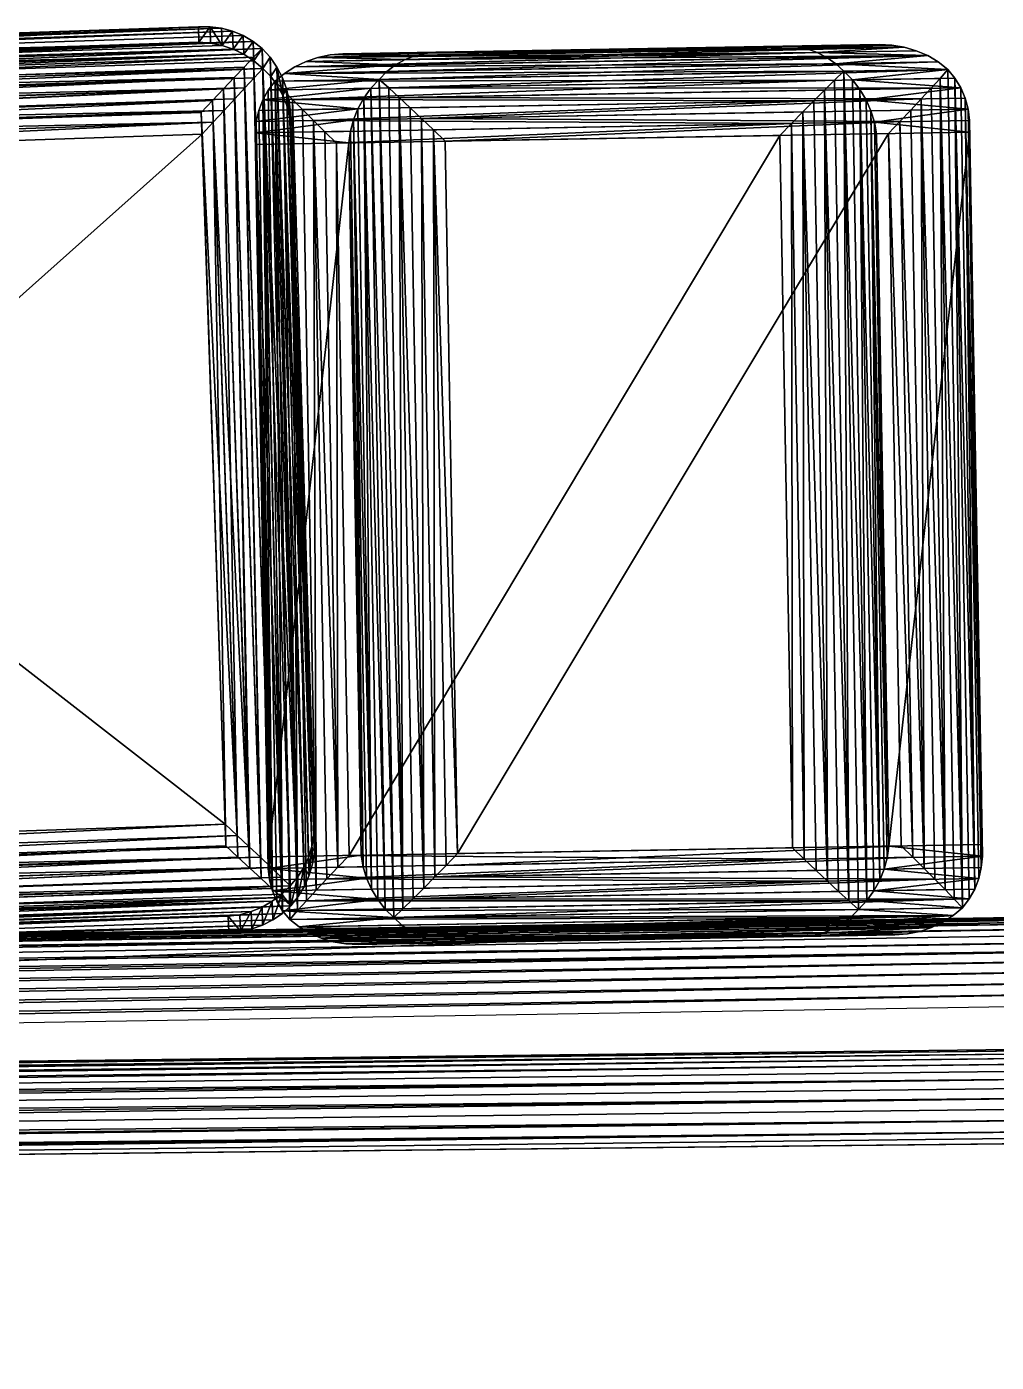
# Model space of a CAD drawing. Extents: x 19.21 to 22.81, y -1.6 to -0.1.
# Drawn here: x 21.557 to 22.102, y -0.852 to -0.102 of the extents above; entities that cross this region are included whole.
import ezdxf

# ---------------------------------------------------------------- set-up
doc = ezdxf.new("R2010")
doc.units = 0
doc.header["$MEASUREMENT"] = 0
doc.layers.get('0').update_dxf_attribs({"color": 5, "linetype": 'CONTINUOUS'})
doc.layers.add('BANK_LEHNE', color=1, linetype='CONTINUOUS')
doc.layers.add('BANK_POLSTER', color=5, linetype='CONTINUOUS')

# ---------------------------------------------------------------- blocks, each defined once
blk = doc.blocks.new('POLSTER1')
mesh = blk.add_polyface()
corners = [(0.48, 0.04822, 0.05171), (0.48653, 0.04802, 0.04518), (-0.00653, 0.04802, 0.04518), (0, 0.04822, 0.05171), (0.49294, 0.04697, 0.03872), (-0.01294, 0.04697, 0.03872), (-0.01913, 0.04509, 0.03246), (0.49913, 0.04509, 0.03246), (-0.025, 0.0424, 0.0265), (0.505, 0.0424, 0.0265), (0.51044, 0.03896, 0.02093), (-0.03044, 0.03896, 0.02093), (0.51536, 0.03482, 0.01587), (-0.03536, 0.03482, 0.01587), (-0.03044, 0.03006, 0.01139), (0.51044, 0.03006, 0.01139), (-0.025, 0.02475, 0.00757), (0.505, 0.02475, 0.00757), (0.49913, 0.01899, 0.00447), (-0.01913, 0.01899, 0.00447), (0.49294, 0.01287, 0.00215), (-0.01294, 0.01287, 0.00215), (-0.00653, 0.00651, 0.00066), (0.48653, 0.00651, 0.00066), (0, 0), (0.48, 0)]
mesh.append_faces([[corners[k] for k in face] for face in [(4, 6, 5), (12, 14, 13), (20, 22, 21)]], dxfattribs={"vtx0": -1})
mesh.append_faces([[corners[k] for k in face] for face in [(6, 7, 8), (14, 15, 16), (22, 23, 24)]], dxfattribs={"vtx1": -1})
mesh.append_faces([[corners[k] for k in face] for face in [(0, 1, 2), (2, 3, 0), (4, 5, 2), (2, 1, 4), (4, 7, 6), (7, 9, 8), (8, 9, 10), (10, 11, 8), (10, 12, 13), (13, 11, 10), (12, 15, 14), (15, 17, 16), (16, 17, 18), (18, 19, 16), (18, 20, 21), (21, 19, 18), (20, 23, 22), (23, 25, 24)]], dxfattribs={"vtx2": -1})
mesh = blk.add_polyface()
corners = [(0, 0.0395, 0.30156), (0.48, 0.0395, 0.30156), (0.48, 0.04822, 0.05171), (0, 0.04822, 0.05171)]
mesh.append_faces([[corners[k] for k in face] for face in [(0, 1, 2), (2, 3, 0)]], dxfattribs={"vtx2": -1})
mesh = blk.add_polyface()
corners = [(0.48, 0.0395, 0.30156), (0.48653, 0.03884, 0.30807), (0.48653, 0.04802, 0.04518), (0.48, 0.04822, 0.05171), (0.49294, 0.03735, 0.31444), (0.49294, 0.04697, 0.03872), (0.49913, 0.04509, 0.03246), (0.49913, 0.03503, 0.32055), (0.505, 0.0424, 0.0265), (0.505, 0.03193, 0.32631), (0.51044, 0.02811, 0.33162), (0.51044, 0.03896, 0.02093), (0.51536, 0.02363, 0.33638), (0.51536, 0.03482, 0.01587), (0.51967, 0.02974, 0.02061), (0.51967, 0.01889, 0.3313), (0.5233, 0.02411, 0.02586), (0.5233, 0.01364, 0.32567), (0.52619, 0.00798, 0.31961), (0.52619, 0.01805, 0.03151), (0.5283, 0.00201, 0.3132), (0.5283, 0.01164, 0.03749), (0.52957, -0.00418, 0.30657), (0.52957, 0.00501, 0.04367), (0.53, -0.01047, 0.29982), (0.53, -0.00174, 0.04997)]
mesh.append_faces([[corners[k] for k in face] for face in [(4, 6, 5), (12, 14, 13), (21, 22, 23)]], dxfattribs={"vtx0": -1})
mesh.append_faces([[corners[k] for k in face] for face in [(6, 7, 8), (14, 15, 16), (22, 24, 23)]], dxfattribs={"vtx1": -1})
mesh.append_faces([[corners[k] for k in face] for face in [(0, 1, 2), (2, 3, 0), (4, 5, 2), (2, 1, 4), (4, 7, 6), (7, 9, 8), (9, 10, 11), (11, 8, 9), (10, 12, 13), (13, 11, 10), (12, 15, 14), (15, 17, 16), (16, 17, 18), (18, 19, 16), (18, 20, 21), (21, 19, 18), (21, 20, 22), (24, 25, 23)]], dxfattribs={"vtx2": -1})
mesh = blk.add_polyface()
corners = [(0, 0.0395, 0.30156), (-0.00653, 0.03884, 0.30807), (0.48653, 0.03884, 0.30807), (0.48, 0.0395, 0.30156), (-0.01294, 0.03735, 0.31444), (0.49294, 0.03735, 0.31444), (0.49913, 0.03503, 0.32055), (-0.01913, 0.03503, 0.32055), (0.505, 0.03193, 0.32631), (-0.025, 0.03193, 0.32631), (-0.03044, 0.02811, 0.33162), (0.51044, 0.02811, 0.33162), (-0.03536, 0.02363, 0.33638), (0.51536, 0.02363, 0.33638), (-0.03044, 0.01857, 0.34052), (0.51044, 0.01857, 0.34052), (0.505, 0.013, 0.34396), (-0.025, 0.013, 0.34396), (-0.01913, 0.00704, 0.34665), (0.49913, 0.00704, 0.34665), (-0.01294, 0.00078, 0.34854), (0.49294, 0.00078, 0.34854), (0.48653, -0.00568, 0.34959), (-0.00653, -0.00568, 0.34959), (0, -0.01221, 0.34979), (0.48, -0.01221, 0.34979)]
mesh.append_faces([[corners[k] for k in face] for face in [(4, 6, 5), (13, 14, 15), (20, 22, 21)]], dxfattribs={"vtx0": -1})
mesh.append_faces([[corners[k] for k in face] for face in [(6, 7, 8), (15, 14, 16), (23, 24, 22)]], dxfattribs={"vtx1": -1})
mesh.append_faces([[corners[k] for k in face] for face in [(0, 1, 2), (2, 3, 0), (4, 5, 2), (2, 1, 4), (4, 7, 6), (7, 9, 8), (8, 9, 10), (10, 11, 8), (10, 12, 13), (13, 11, 10), (13, 12, 14), (14, 17, 16), (16, 17, 18), (18, 19, 16), (18, 20, 21), (21, 19, 18), (20, 23, 22), (24, 25, 22)]], dxfattribs={"vtx2": -1})
mesh = blk.add_polyface()
corners = [(0.53, -0.4015, 0.03601), (0.52957, -0.4078, 0.02926), (0.52957, 0.00501, 0.04367), (0.53, -0.00174, 0.04997), (0.5283, -0.41398, 0.02263), (0.5283, 0.01164, 0.03749), (0.52619, -0.41996, 0.01622), (0.52619, 0.01805, 0.03151), (0.5233, -0.42561, 0.01015), (0.5233, 0.02411, 0.02586), (0.51967, -0.43086, 0.00453), (0.51967, 0.02974, 0.02061), (0.51536, -0.4356, -0.00056), (0.51536, 0.03482, 0.01587), (0.51044, -0.43054, -0.0047), (0.51044, 0.03006, 0.01139), (0.505, -0.42497, -0.00814), (0.505, 0.02475, 0.00757), (0.49913, -0.41901, -0.01082), (0.49913, 0.01899, 0.00447), (0.49294, -0.41275, -0.01271), (0.49294, 0.01287, 0.00215), (0.48653, -0.40629, -0.01376), (0.48653, 0.00651, 0.00066), (0.48, 0), (0.48, -0.39976, -0.01396)]
mesh.append_faces([[corners[k] for k in face] for face in [(5, 6, 7), (13, 14, 15), (21, 22, 23)]], dxfattribs={"vtx0": -1})
mesh.append_faces([[corners[k] for k in face] for face in [(6, 8, 7), (14, 16, 15), (23, 22, 24)]], dxfattribs={"vtx1": -1})
mesh.append_faces([[corners[k] for k in face] for face in [(0, 1, 2), (2, 3, 0), (1, 4, 5), (5, 2, 1), (5, 4, 6), (8, 9, 7), (9, 8, 10), (10, 11, 9), (12, 13, 11), (11, 10, 12), (13, 12, 14), (16, 17, 15), (17, 16, 18), (18, 19, 17), (20, 21, 19), (19, 18, 20), (21, 20, 22), (22, 25, 24)]], dxfattribs={"vtx2": -1})
mesh = blk.add_polyface()
corners = [(0.48, -0.41197, 0.33583), (0.48653, -0.41848, 0.33517), (0.48653, -0.00568, 0.34959), (0.48, -0.01221, 0.34979), (0.49294, -0.42484, 0.33367), (0.49294, 0.00078, 0.34854), (0.49913, 0.00704, 0.34665), (0.49913, -0.43096, 0.33136), (0.505, 0.013, 0.34396), (0.505, -0.43672, 0.32826), (0.51044, -0.44203, 0.32444), (0.51044, 0.01857, 0.34052), (0.51536, -0.44679, 0.31996), (0.51536, 0.02363, 0.33638), (0.51967, -0.44171, 0.31521), (0.51967, 0.01889, 0.3313), (0.5233, 0.01364, 0.32567), (0.5233, -0.43608, 0.30997), (0.52619, -0.43002, 0.30431), (0.52619, 0.00798, 0.31961), (0.5283, -0.42361, 0.29834), (0.5283, 0.00201, 0.3132), (0.52957, -0.00418, 0.30657), (0.52957, -0.41698, 0.29215), (0.53, -0.41023, 0.28586), (0.53, -0.01047, 0.29982)]
mesh.append_faces([[corners[k] for k in face] for face in [(4, 6, 5), (13, 14, 15), (20, 22, 21)]], dxfattribs={"vtx0": -1})
mesh.append_faces([[corners[k] for k in face] for face in [(6, 7, 8), (15, 14, 16), (23, 24, 22)]], dxfattribs={"vtx1": -1})
mesh.append_faces([[corners[k] for k in face] for face in [(0, 1, 2), (2, 3, 0), (4, 5, 2), (2, 1, 4), (4, 7, 6), (7, 9, 8), (9, 10, 11), (11, 8, 9), (10, 12, 13), (13, 11, 10), (13, 12, 14), (14, 17, 16), (17, 18, 19), (19, 16, 17), (18, 20, 21), (21, 19, 18), (20, 23, 22), (24, 25, 22)]], dxfattribs={"vtx2": -1})
mesh = blk.add_polyface()
corners = [(0.48, -0.39976, -0.01396), (0, -0.39976, -0.01396), (0, 0), (0.48, 0)]
mesh.append_faces([[corners[k] for k in face] for face in [(0, 1, 2), (2, 3, 0)]], dxfattribs={"vtx2": -1})
mesh = blk.add_polyface()
corners = [(0.53, -0.41023, 0.28586), (0.53, -0.4015, 0.03601), (0.53, -0.00174, 0.04997), (0.53, -0.01047, 0.29982)]
mesh.append_faces([[corners[k] for k in face] for face in [(0, 1, 2), (2, 3, 0)]], dxfattribs={"vtx2": -1})
mesh = blk.add_polyface()
corners = [(0.48, -0.41197, 0.33583), (0.48, -0.01221, 0.34979), (0, -0.41197, 0.33583), (0, -0.01221, 0.34979)]
mesh.append_faces([[corners[k] for k in face] for face in [(0, 1, 2)]], dxfattribs={"vtx1": -1})
mesh.append_faces([[corners[k] for k in face] for face in [(1, 3, 2)]], dxfattribs={"vtx2": -1})
mesh = blk.add_polyface()
corners = [(0.48, -0.45147, 0.03426), (0, -0.45147, 0.03426), (-0.00653, -0.45082, 0.02776), (0.48653, -0.45082, 0.02776), (-0.01294, -0.44932, 0.02139), (0.49294, -0.44932, 0.02139), (0.49913, -0.447, 0.01528), (-0.01913, -0.447, 0.01528), (0.505, -0.4439, 0.00951), (-0.025, -0.4439, 0.00951), (-0.03044, -0.44008, 0.00421), (0.51044, -0.44008, 0.00421), (-0.03536, -0.4356, -0.00056), (0.51536, -0.4356, -0.00056), (-0.03044, -0.43054, -0.0047), (0.51044, -0.43054, -0.0047), (0.505, -0.42497, -0.00814), (-0.025, -0.42497, -0.00814), (-0.01913, -0.41901, -0.01082), (0.49913, -0.41901, -0.01082), (-0.01294, -0.41275, -0.01271), (0.49294, -0.41275, -0.01271), (0.48653, -0.40629, -0.01376), (-0.00653, -0.40629, -0.01376), (0.48, -0.39976, -0.01396), (0, -0.39976, -0.01396)]
mesh.append_faces([[corners[k] for k in face] for face in [(4, 6, 5), (13, 14, 15), (20, 22, 21)]], dxfattribs={"vtx0": -1})
mesh.append_faces([[corners[k] for k in face] for face in [(6, 7, 8), (15, 14, 16), (22, 23, 24)]], dxfattribs={"vtx1": -1})
mesh.append_faces([[corners[k] for k in face] for face in [(0, 1, 2), (2, 3, 0), (2, 4, 5), (5, 3, 2), (4, 7, 6), (7, 9, 8), (8, 9, 10), (10, 11, 8), (10, 12, 13), (13, 11, 10), (13, 12, 14), (14, 17, 16), (16, 17, 18), (18, 19, 16), (20, 21, 19), (19, 18, 20), (20, 23, 22), (23, 25, 24)]], dxfattribs={"vtx2": -1})
mesh = blk.add_polyface()
corners = [(0.53, -0.41023, 0.28586), (0.52957, -0.41698, 0.29215), (0.52957, -0.4078, 0.02926), (0.53, -0.4015, 0.03601), (0.5283, -0.42361, 0.29834), (0.5283, -0.41398, 0.02263), (0.52619, -0.43002, 0.30431), (0.52619, -0.41996, 0.01622), (0.5233, -0.42561, 0.01015), (0.5233, -0.43608, 0.30997), (0.51967, -0.44171, 0.31521), (0.51967, -0.43086, 0.00453), (0.51536, -0.44679, 0.31996), (0.51536, -0.4356, -0.00056), (0.51044, -0.44008, 0.00421), (0.51044, -0.45093, 0.31489), (0.505, -0.45437, 0.30933), (0.505, -0.4439, 0.00951), (0.49913, -0.45706, 0.30337), (0.49913, -0.447, 0.01528), (0.49294, -0.45894, 0.29711), (0.49294, -0.44932, 0.02139), (0.48653, -0.46, 0.29065), (0.48653, -0.45082, 0.02776), (0.48, -0.45147, 0.03426), (0.48, -0.4602, 0.28411)]
mesh.append_faces([[corners[k] for k in face] for face in [(5, 6, 7), (12, 14, 13), (21, 22, 23)]], dxfattribs={"vtx0": -1})
mesh.append_faces([[corners[k] for k in face] for face in [(7, 6, 8), (15, 16, 14), (23, 22, 24)]], dxfattribs={"vtx1": -1})
mesh.append_faces([[corners[k] for k in face] for face in [(0, 1, 2), (2, 3, 0), (1, 4, 5), (5, 2, 1), (5, 4, 6), (6, 9, 8), (8, 9, 10), (10, 11, 8), (12, 13, 11), (11, 10, 12), (12, 15, 14), (16, 17, 14), (17, 16, 18), (18, 19, 17), (20, 21, 19), (19, 18, 20), (21, 20, 22), (22, 25, 24)]], dxfattribs={"vtx2": -1})
mesh = blk.add_polyface()
corners = [(0.48, -0.41197, 0.33583), (0, -0.41197, 0.33583), (-0.00653, -0.41848, 0.33517), (0.48653, -0.41848, 0.33517), (-0.01294, -0.42484, 0.33367), (0.49294, -0.42484, 0.33367), (-0.01913, -0.43096, 0.33136), (0.49913, -0.43096, 0.33136), (0.505, -0.43672, 0.32826), (-0.025, -0.43672, 0.32826), (-0.03044, -0.44203, 0.32444), (0.51044, -0.44203, 0.32444), (-0.03536, -0.44679, 0.31996), (0.51536, -0.44679, 0.31996), (-0.03044, -0.45093, 0.31489), (0.51044, -0.45093, 0.31489), (-0.025, -0.45437, 0.30933), (0.505, -0.45437, 0.30933), (-0.01913, -0.45706, 0.30337), (0.49913, -0.45706, 0.30337), (-0.01294, -0.45894, 0.29711), (0.49294, -0.45894, 0.29711), (-0.00653, -0.46, 0.29065), (0.48653, -0.46, 0.29065), (0.48, -0.4602, 0.28411), (0, -0.4602, 0.28411)]
mesh.append_faces([[corners[k] for k in face] for face in [(5, 6, 7), (13, 14, 15), (21, 22, 23)]], dxfattribs={"vtx0": -1})
mesh.append_faces([[corners[k] for k in face] for face in [(7, 6, 8), (14, 16, 15), (23, 22, 24)]], dxfattribs={"vtx1": -1})
mesh.append_faces([[corners[k] for k in face] for face in [(0, 1, 2), (2, 3, 0), (4, 5, 3), (3, 2, 4), (5, 4, 6), (6, 9, 8), (9, 10, 11), (11, 8, 9), (12, 13, 11), (11, 10, 12), (13, 12, 14), (16, 17, 15), (16, 18, 19), (19, 17, 16), (18, 20, 21), (21, 19, 18), (21, 20, 22), (22, 25, 24)]], dxfattribs={"vtx2": -1})
mesh = blk.add_polyface()
corners = [(0, -0.45147, 0.03426), (0.48, -0.45147, 0.03426), (0.48, -0.4602, 0.28411), (0, -0.4602, 0.28411)]
mesh.append_faces([[corners[k] for k in face] for face in [(0, 1, 2), (2, 3, 0)]], dxfattribs={"vtx2": -1})
blk = doc.blocks.new('POLSTER2')
mesh = blk.add_polyface()
corners = [(0.00684, 0, 0.65188), (-0.04559, 0.00653, 0.04763), (-0.04545, 0, 0.05417), (0.00784, 0.00653, 0.65835), (0.00967, 0.01294, 0.66463), (-0.04488, 0.01294, 0.04113), (0.0123, 0.01913, 0.67061), (-0.04333, 0.01913, 0.03477), (0.01569, 0.025, 0.67621), (-0.04096, 0.025, 0.02868), (0.01979, 0.03044, 0.68131), (-0.03781, 0.03044, 0.02294), (0.02451, 0.03536, 0.68583), (-0.03394, 0.03536, 0.01767), (0.02898, 0.03967, 0.6805), (-0.02862, 0.03967, 0.02214), (0.03393, 0.0433, 0.67461), (-0.02273, 0.0433, 0.02708), (-0.01637, 0.04619, 0.03242), (0.03926, 0.04619, 0.66826), (-0.00966, 0.0483, 0.03805), (0.04489, 0.0483, 0.66155), (0.05072, 0.04957, 0.6546), (-0.00271, 0.04957, 0.04388), (0.05665, 0.05, 0.64753), (0.00436, 0.05, 0.04981)]
mesh.append_faces([[corners[k] for k in face] for face in [(0, 1, 2), (9, 10, 11), (16, 18, 17)]], dxfattribs={"vtx0": -1})
mesh.append_faces([[corners[k] for k in face] for face in [(3, 4, 1), (10, 12, 11), (18, 19, 20)]], dxfattribs={"vtx1": -1})
mesh.append_faces([[corners[k] for k in face] for face in [(0, 3, 1), (4, 5, 1), (5, 4, 6), (6, 7, 5), (6, 8, 9), (9, 7, 6), (9, 8, 10), (12, 13, 11), (12, 14, 15), (15, 13, 12), (16, 17, 15), (15, 14, 16), (16, 19, 18), (19, 21, 20), (20, 21, 22), (22, 23, 20), (22, 24, 25), (25, 23, 22)]], dxfattribs={"vtx2": -1})
mesh = blk.add_polyface()
corners = [(0, 0), (0.25559, 0.00653, -0.02193), (0.24905, 0, -0.02179), (-0.00646, 0.00653, 0.00099), (-0.01274, 0.01294, 0.00283), (0.26209, 0.01294, -0.02122), (-0.01873, 0.01913, 0.00546), (0.26844, 0.01913, -0.01967), (-0.02432, 0.025, 0.00885), (0.27454, 0.025, -0.01729), (0.28027, 0.03044, -0.01415), (-0.02942, 0.03044, 0.01295), (-0.03394, 0.03536, 0.01767), (0.28555, 0.03536, -0.01028), (-0.02862, 0.03967, 0.02214), (0.28108, 0.03967, -0.00495), (-0.02273, 0.0433, 0.02708), (0.27613, 0.0433, 0.00094), (0.2708, 0.04619, 0.00729), (-0.01637, 0.04619, 0.03242), (-0.00966, 0.0483, 0.03805), (0.26517, 0.0483, 0.014), (-0.00271, 0.04957, 0.04388), (0.25934, 0.04957, 0.02095), (0.00436, 0.05, 0.04981), (0.25341, 0.05, 0.02802)]
mesh.append_faces([[corners[k] for k in face] for face in [(0, 1, 2), (8, 10, 9), (16, 18, 17)]], dxfattribs={"vtx0": -1})
mesh.append_faces([[corners[k] for k in face] for face in [(3, 4, 1), (11, 12, 10), (19, 20, 18)]], dxfattribs={"vtx1": -1})
mesh.append_faces([[corners[k] for k in face] for face in [(0, 3, 1), (4, 5, 1), (4, 6, 7), (7, 5, 4), (8, 9, 7), (7, 6, 8), (8, 11, 10), (12, 13, 10), (13, 12, 14), (14, 15, 13), (16, 17, 15), (15, 14, 16), (16, 19, 18), (20, 21, 18), (20, 22, 23), (23, 21, 20), (24, 25, 23), (23, 22, 24)]], dxfattribs={"vtx2": -1})
mesh = blk.add_polyface()
corners = [(0.3057, 0.05, 0.62574), (0.25341, 0.05, 0.02802), (0.05665, 0.05, 0.64753), (0.00436, 0.05, 0.04981)]
mesh.append_faces([[corners[k] for k in face] for face in [(0, 1, 2)]], dxfattribs={"vtx1": -1})
mesh.append_faces([[corners[k] for k in face] for face in [(1, 3, 2)]], dxfattribs={"vtx2": -1})
mesh = blk.add_polyface()
corners = [(0.06101, 0, 0.69734), (0.31652, 0.00653, 0.67455), (0.05447, 0.00653, 0.69748), (0.31006, 0, 0.67555), (0.04797, 0.01294, 0.69677), (0.3228, 0.01294, 0.67272), (0.32879, 0.01913, 0.67009), (0.04162, 0.01913, 0.69521), (0.33438, 0.025, 0.6667), (0.03552, 0.025, 0.69284), (0.02979, 0.03044, 0.6897), (0.33948, 0.03044, 0.6626), (0.344, 0.03536, 0.65788), (0.02451, 0.03536, 0.68583), (0.33868, 0.03967, 0.65341), (0.02898, 0.03967, 0.6805), (0.33278, 0.0433, 0.64846), (0.03393, 0.0433, 0.67461), (0.03926, 0.04619, 0.66826), (0.32643, 0.04619, 0.64313), (0.31972, 0.0483, 0.6375), (0.04489, 0.0483, 0.66155), (0.31277, 0.04957, 0.63167), (0.05072, 0.04957, 0.6546), (0.3057, 0.05, 0.62574), (0.05665, 0.05, 0.64753)]
mesh.append_faces([[corners[k] for k in face] for face in [(0, 1, 2), (8, 10, 9), (16, 18, 17)]], dxfattribs={"vtx0": -1})
mesh.append_faces([[corners[k] for k in face] for face in [(2, 1, 4), (11, 12, 10), (19, 20, 18)]], dxfattribs={"vtx1": -1})
mesh.append_faces([[corners[k] for k in face] for face in [(0, 3, 1), (1, 5, 4), (4, 5, 6), (6, 7, 4), (6, 8, 9), (9, 7, 6), (8, 11, 10), (12, 13, 10), (13, 12, 14), (14, 15, 13), (16, 17, 15), (15, 14, 16), (16, 19, 18), (20, 21, 18), (20, 22, 23), (23, 21, 20), (24, 25, 23), (23, 22, 24)]], dxfattribs={"vtx2": -1})
mesh = blk.add_polyface()
corners = [(0.25341, 0.05, 0.02802), (0.31277, 0.04957, 0.63167), (0.25934, 0.04957, 0.02095), (0.3057, 0.05, 0.62574), (0.31972, 0.0483, 0.6375), (0.26517, 0.0483, 0.014), (0.32643, 0.04619, 0.64313), (0.2708, 0.04619, 0.00729), (0.33278, 0.0433, 0.64846), (0.27613, 0.0433, 0.00094), (0.28108, 0.03967, -0.00495), (0.33868, 0.03967, 0.65341), (0.344, 0.03536, 0.65788), (0.28555, 0.03536, -0.01028), (0.34787, 0.03044, 0.6526), (0.29027, 0.03044, -0.00576), (0.35102, 0.025, 0.64687), (0.29436, 0.025, -0.00066), (0.29776, 0.01913, 0.00493), (0.35339, 0.01913, 0.64077), (0.35494, 0.01294, 0.63442), (0.30039, 0.01294, 0.01092), (0.35565, 0.00653, 0.62792), (0.30222, 0.00653, 0.0172), (0.35551, 0, 0.62138), (0.30322, 0, 0.02366)]
mesh.append_faces([[corners[k] for k in face] for face in [(0, 1, 2), (8, 10, 9), (16, 18, 17)]], dxfattribs={"vtx0": -1})
mesh.append_faces([[corners[k] for k in face] for face in [(1, 4, 2), (11, 12, 10), (19, 20, 18)]], dxfattribs={"vtx1": -1})
mesh.append_faces([[corners[k] for k in face] for face in [(0, 3, 1), (4, 5, 2), (4, 6, 7), (7, 5, 4), (8, 9, 7), (7, 6, 8), (8, 11, 10), (12, 13, 10), (12, 14, 15), (15, 13, 12), (16, 17, 15), (15, 14, 16), (16, 19, 18), (20, 21, 18), (20, 22, 23), (23, 21, 20), (24, 25, 23), (23, 22, 24)]], dxfattribs={"vtx2": -1})
mesh = blk.add_polyface()
corners = [(-0.04545, -0.4, 0.05417), (-0.04559, 0.00653, 0.04763), (-0.04559, -0.40653, 0.04763), (-0.04545, 0, 0.05417), (-0.04488, 0.01294, 0.04113), (-0.04488, -0.41294, 0.04113), (-0.04333, 0.01913, 0.03477), (-0.04333, -0.41913, 0.03477), (-0.04096, 0.025, 0.02868), (-0.04096, -0.425, 0.02868), (-0.03781, -0.43044, 0.02294), (-0.03781, 0.03044, 0.02294), (-0.03394, 0.03536, 0.01767), (-0.03394, -0.43536, 0.01767), (-0.02942, 0.03044, 0.01295), (-0.02942, -0.43044, 0.01295), (-0.02432, 0.025, 0.00885), (-0.02432, -0.425, 0.00885), (-0.01873, -0.41913, 0.00546), (-0.01873, 0.01913, 0.00546), (-0.01274, 0.01294, 0.00283), (-0.01274, -0.41294, 0.00283), (-0.00646, 0.00653, 0.00099), (-0.00646, -0.40653, 0.00099), (0, 0), (0, -0.4)]
mesh.append_faces([[corners[k] for k in face] for face in [(0, 1, 2), (8, 10, 9), (16, 18, 17)]], dxfattribs={"vtx0": -1})
mesh.append_faces([[corners[k] for k in face] for face in [(1, 4, 2), (11, 12, 10), (19, 20, 18)]], dxfattribs={"vtx1": -1})
mesh.append_faces([[corners[k] for k in face] for face in [(0, 3, 1), (4, 5, 2), (4, 6, 7), (7, 5, 4), (8, 9, 7), (7, 6, 8), (8, 11, 10), (12, 13, 10), (12, 14, 15), (15, 13, 12), (16, 17, 15), (15, 14, 16), (16, 19, 18), (20, 21, 18), (20, 22, 23), (23, 21, 20), (24, 25, 23), (23, 22, 24)]], dxfattribs={"vtx2": -1})
mesh = blk.add_polyface()
corners = [(0.06101, -0.4, 0.69734), (0.05447, 0.00653, 0.69748), (0.05447, -0.40653, 0.69748), (0.06101, 0, 0.69734), (0.04797, -0.41294, 0.69677), (0.04797, 0.01294, 0.69677), (0.04162, 0.01913, 0.69521), (0.04162, -0.41913, 0.69521), (0.03552, 0.025, 0.69284), (0.03552, -0.425, 0.69284), (0.02979, -0.43044, 0.6897), (0.02979, 0.03044, 0.6897), (0.02451, 0.03536, 0.68583), (0.02451, -0.43536, 0.68583), (0.01979, 0.03044, 0.68131), (0.01979, -0.43044, 0.68131), (0.01569, 0.025, 0.67621), (0.01569, -0.425, 0.67621), (0.0123, -0.41913, 0.67061), (0.0123, 0.01913, 0.67061), (0.00967, 0.01294, 0.66463), (0.00967, -0.41294, 0.66463), (0.00784, 0.00653, 0.65835), (0.00784, -0.40653, 0.65835), (0.00684, 0, 0.65188), (0.00684, -0.4, 0.65188)]
mesh.append_faces([[corners[k] for k in face] for face in [(0, 1, 2), (8, 10, 9), (16, 18, 17)]], dxfattribs={"vtx0": -1})
mesh.append_faces([[corners[k] for k in face] for face in [(2, 1, 4), (11, 12, 10), (19, 20, 18)]], dxfattribs={"vtx1": -1})
mesh.append_faces([[corners[k] for k in face] for face in [(0, 3, 1), (1, 5, 4), (5, 6, 7), (7, 4, 5), (8, 9, 7), (7, 6, 8), (8, 11, 10), (12, 13, 10), (13, 12, 14), (14, 15, 13), (16, 17, 15), (15, 14, 16), (16, 19, 18), (20, 21, 18), (20, 22, 23), (23, 21, 20), (24, 25, 23), (23, 22, 24)]], dxfattribs={"vtx2": -1})
mesh = blk.add_polyface()
corners = [(0.24905, -0.4, -0.02179), (0.25559, 0.00653, -0.02193), (0.25559, -0.40653, -0.02193), (0.24905, 0, -0.02179), (0.26209, 0.01294, -0.02122), (0.26209, -0.41294, -0.02122), (0.26844, 0.01913, -0.01967), (0.26844, -0.41913, -0.01967), (0.27454, 0.025, -0.01729), (0.27454, -0.425, -0.01729), (0.28027, -0.43044, -0.01415), (0.28027, 0.03044, -0.01415), (0.28555, 0.03536, -0.01028), (0.28555, -0.43536, -0.01028), (0.29027, 0.03044, -0.00576), (0.29027, -0.43044, -0.00576), (0.29436, 0.025, -0.00066), (0.29436, -0.425, -0.00066), (0.29776, -0.41913, 0.00493), (0.29776, 0.01913, 0.00493), (0.30039, 0.01294, 0.01092), (0.30039, -0.41294, 0.01092), (0.30222, 0.00653, 0.0172), (0.30222, -0.40653, 0.0172), (0.30322, 0, 0.02366), (0.30322, -0.4, 0.02366)]
mesh.append_faces([[corners[k] for k in face] for face in [(0, 1, 2), (8, 10, 9), (16, 18, 17)]], dxfattribs={"vtx0": -1})
mesh.append_faces([[corners[k] for k in face] for face in [(1, 4, 2), (11, 12, 10), (19, 20, 18)]], dxfattribs={"vtx1": -1})
mesh.append_faces([[corners[k] for k in face] for face in [(0, 3, 1), (4, 5, 2), (4, 6, 7), (7, 5, 4), (8, 9, 7), (7, 6, 8), (8, 11, 10), (12, 13, 10), (12, 14, 15), (15, 13, 12), (16, 17, 15), (15, 14, 16), (16, 19, 18), (20, 21, 18), (20, 22, 23), (23, 21, 20), (24, 25, 23), (23, 22, 24)]], dxfattribs={"vtx2": -1})
mesh = blk.add_polyface()
corners = [(0.31006, 0, 0.67555), (0.31652, -0.40653, 0.67455), (0.31652, 0.00653, 0.67455), (0.31006, -0.4, 0.67555), (0.3228, -0.41294, 0.67272), (0.3228, 0.01294, 0.67272), (0.32879, -0.41913, 0.67009), (0.32879, 0.01913, 0.67009), (0.33438, -0.425, 0.6667), (0.33438, 0.025, 0.6667), (0.33948, 0.03044, 0.6626), (0.33948, -0.43044, 0.6626), (0.344, -0.43536, 0.65788), (0.344, 0.03536, 0.65788), (0.34787, -0.43044, 0.6526), (0.34787, 0.03044, 0.6526), (0.35102, -0.425, 0.64687), (0.35102, 0.025, 0.64687), (0.35339, 0.01913, 0.64077), (0.35339, -0.41913, 0.64077), (0.35494, -0.41294, 0.63442), (0.35494, 0.01294, 0.63442), (0.35565, -0.40653, 0.62792), (0.35565, 0.00653, 0.62792), (0.35551, -0.4, 0.62138), (0.35551, 0, 0.62138)]
mesh.append_faces([[corners[k] for k in face] for face in [(0, 1, 2), (8, 10, 9), (16, 18, 17)]], dxfattribs={"vtx0": -1})
mesh.append_faces([[corners[k] for k in face] for face in [(1, 4, 2), (11, 12, 10), (19, 20, 18)]], dxfattribs={"vtx1": -1})
mesh.append_faces([[corners[k] for k in face] for face in [(0, 3, 1), (4, 5, 2), (4, 6, 7), (7, 5, 4), (8, 9, 7), (7, 6, 8), (8, 11, 10), (12, 13, 10), (12, 14, 15), (15, 13, 12), (16, 17, 15), (15, 14, 16), (16, 19, 18), (20, 21, 18), (20, 22, 23), (23, 21, 20), (24, 25, 23), (23, 22, 24)]], dxfattribs={"vtx2": -1})
mesh = blk.add_polyface()
corners = [(-0.04545, -0.4, 0.05417), (0.00684, -0.4, 0.65188), (0.00684, 0, 0.65188), (-0.04545, 0, 0.05417)]
mesh.append_faces([[corners[k] for k in face] for face in [(0, 1, 2), (2, 3, 0)]], dxfattribs={"vtx2": -1})
mesh = blk.add_polyface()
corners = [(0.24905, -0.4, -0.02179), (0, -0.4), (0.24905, 0, -0.02179), (0, 0)]
mesh.append_faces([[corners[k] for k in face] for face in [(0, 1, 2)]], dxfattribs={"vtx1": -1})
mesh.append_faces([[corners[k] for k in face] for face in [(1, 3, 2)]], dxfattribs={"vtx2": -1})
mesh = blk.add_polyface()
corners = [(0.31006, 0, 0.67555), (0.06101, 0, 0.69734), (0.06101, -0.4, 0.69734), (0.31006, -0.4, 0.67555)]
mesh.append_faces([[corners[k] for k in face] for face in [(0, 1, 2), (2, 3, 0)]], dxfattribs={"vtx2": -1})
mesh = blk.add_polyface()
corners = [(0.35551, 0, 0.62138), (0.30322, -0.4, 0.02366), (0.30322, 0, 0.02366), (0.35551, -0.4, 0.62138)]
mesh.append_faces([[corners[k] for k in face] for face in [(0, 1, 2)]], dxfattribs={"vtx0": -1})
mesh.append_faces([[corners[k] for k in face] for face in [(0, 3, 1)]], dxfattribs={"vtx2": -1})
mesh = blk.add_polyface()
corners = [(0.00436, -0.45, 0.04981), (0.05072, -0.44957, 0.6546), (-0.00271, -0.44957, 0.04388), (0.05665, -0.45, 0.64753), (0.04489, -0.4483, 0.66155), (-0.00966, -0.4483, 0.03805), (0.03926, -0.44619, 0.66826), (-0.01637, -0.44619, 0.03242), (0.03393, -0.4433, 0.67461), (-0.02273, -0.4433, 0.02708), (-0.02862, -0.43967, 0.02214), (0.02898, -0.43967, 0.6805), (0.02451, -0.43536, 0.68583), (-0.03394, -0.43536, 0.01767), (0.01979, -0.43044, 0.68131), (-0.03781, -0.43044, 0.02294), (0.01569, -0.425, 0.67621), (-0.04096, -0.425, 0.02868), (-0.04333, -0.41913, 0.03477), (0.0123, -0.41913, 0.67061), (0.00967, -0.41294, 0.66463), (-0.04488, -0.41294, 0.04113), (0.00784, -0.40653, 0.65835), (-0.04559, -0.40653, 0.04763), (0.00684, -0.4, 0.65188), (-0.04545, -0.4, 0.05417)]
mesh.append_faces([[corners[k] for k in face] for face in [(0, 1, 2), (8, 10, 9), (16, 18, 17)]], dxfattribs={"vtx0": -1})
mesh.append_faces([[corners[k] for k in face] for face in [(1, 4, 2), (11, 12, 10), (19, 20, 18)]], dxfattribs={"vtx1": -1})
mesh.append_faces([[corners[k] for k in face] for face in [(0, 3, 1), (4, 5, 2), (4, 6, 7), (7, 5, 4), (8, 9, 7), (7, 6, 8), (8, 11, 10), (12, 13, 10), (12, 14, 15), (15, 13, 12), (16, 17, 15), (15, 14, 16), (16, 19, 18), (20, 21, 18), (20, 22, 23), (23, 21, 20), (24, 25, 23), (23, 22, 24)]], dxfattribs={"vtx2": -1})
mesh = blk.add_polyface()
corners = [(0.25341, -0.45, 0.02802), (-0.00271, -0.44957, 0.04388), (0.25934, -0.44957, 0.02095), (0.00436, -0.45, 0.04981), (0.26517, -0.4483, 0.014), (-0.00966, -0.4483, 0.03805), (-0.01637, -0.44619, 0.03242), (0.2708, -0.44619, 0.00729), (-0.02273, -0.4433, 0.02708), (0.27613, -0.4433, 0.00094), (0.28108, -0.43967, -0.00495), (-0.02862, -0.43967, 0.02214), (-0.03394, -0.43536, 0.01767), (0.28555, -0.43536, -0.01028), (-0.02942, -0.43044, 0.01295), (0.28027, -0.43044, -0.01415), (-0.02432, -0.425, 0.00885), (0.27454, -0.425, -0.01729), (0.26844, -0.41913, -0.01967), (-0.01873, -0.41913, 0.00546), (-0.01274, -0.41294, 0.00283), (0.26209, -0.41294, -0.02122), (-0.00646, -0.40653, 0.00099), (0.25559, -0.40653, -0.02193), (0, -0.4), (0.24905, -0.4, -0.02179)]
mesh.append_faces([[corners[k] for k in face] for face in [(0, 1, 2), (8, 10, 9), (16, 18, 17)]], dxfattribs={"vtx0": -1})
mesh.append_faces([[corners[k] for k in face] for face in [(2, 1, 4), (11, 12, 10), (19, 20, 18)]], dxfattribs={"vtx1": -1})
mesh.append_faces([[corners[k] for k in face] for face in [(0, 3, 1), (1, 5, 4), (4, 5, 6), (6, 7, 4), (6, 8, 9), (9, 7, 6), (8, 11, 10), (12, 13, 10), (13, 12, 14), (14, 15, 13), (16, 17, 15), (15, 14, 16), (16, 19, 18), (20, 21, 18), (20, 22, 23), (23, 21, 20), (24, 25, 23), (23, 22, 24)]], dxfattribs={"vtx2": -1})
mesh = blk.add_polyface()
corners = [(0.31006, -0.4, 0.67555), (0.05447, -0.40653, 0.69748), (0.31652, -0.40653, 0.67455), (0.06101, -0.4, 0.69734), (0.04797, -0.41294, 0.69677), (0.3228, -0.41294, 0.67272), (0.04162, -0.41913, 0.69521), (0.32879, -0.41913, 0.67009), (0.03552, -0.425, 0.69284), (0.33438, -0.425, 0.6667), (0.33948, -0.43044, 0.6626), (0.02979, -0.43044, 0.6897), (0.02451, -0.43536, 0.68583), (0.344, -0.43536, 0.65788), (0.02898, -0.43967, 0.6805), (0.33868, -0.43967, 0.65341), (0.03393, -0.4433, 0.67461), (0.33278, -0.4433, 0.64846), (0.32643, -0.44619, 0.64313), (0.03926, -0.44619, 0.66826), (0.04489, -0.4483, 0.66155), (0.31972, -0.4483, 0.6375), (0.05072, -0.44957, 0.6546), (0.31277, -0.44957, 0.63167), (0.05665, -0.45, 0.64753), (0.3057, -0.45, 0.62574)]
mesh.append_faces([[corners[k] for k in face] for face in [(0, 1, 2), (8, 10, 9), (16, 18, 17)]], dxfattribs={"vtx0": -1})
mesh.append_faces([[corners[k] for k in face] for face in [(1, 4, 2), (11, 12, 10), (19, 20, 18)]], dxfattribs={"vtx1": -1})
mesh.append_faces([[corners[k] for k in face] for face in [(0, 3, 1), (4, 5, 2), (4, 6, 7), (7, 5, 4), (8, 9, 7), (7, 6, 8), (8, 11, 10), (12, 13, 10), (12, 14, 15), (15, 13, 12), (16, 17, 15), (15, 14, 16), (16, 19, 18), (20, 21, 18), (20, 22, 23), (23, 21, 20), (24, 25, 23), (23, 22, 24)]], dxfattribs={"vtx2": -1})
mesh = blk.add_polyface()
corners = [(0.3057, -0.45, 0.62574), (0.25934, -0.44957, 0.02095), (0.31277, -0.44957, 0.63167), (0.25341, -0.45, 0.02802), (0.31972, -0.4483, 0.6375), (0.26517, -0.4483, 0.014), (0.2708, -0.44619, 0.00729), (0.32643, -0.44619, 0.64313), (0.27613, -0.4433, 0.00094), (0.33278, -0.4433, 0.64846), (0.33868, -0.43967, 0.65341), (0.28108, -0.43967, -0.00495), (0.28555, -0.43536, -0.01028), (0.344, -0.43536, 0.65788), (0.29027, -0.43044, -0.00576), (0.34787, -0.43044, 0.6526), (0.29436, -0.425, -0.00066), (0.35102, -0.425, 0.64687), (0.35339, -0.41913, 0.64077), (0.29776, -0.41913, 0.00493), (0.30039, -0.41294, 0.01092), (0.35494, -0.41294, 0.63442), (0.30222, -0.40653, 0.0172), (0.35565, -0.40653, 0.62792), (0.30322, -0.4, 0.02366), (0.35551, -0.4, 0.62138)]
mesh.append_faces([[corners[k] for k in face] for face in [(0, 1, 2), (8, 10, 9), (16, 18, 17)]], dxfattribs={"vtx0": -1})
mesh.append_faces([[corners[k] for k in face] for face in [(2, 1, 4), (11, 12, 10), (19, 20, 18)]], dxfattribs={"vtx1": -1})
mesh.append_faces([[corners[k] for k in face] for face in [(0, 3, 1), (1, 5, 4), (5, 6, 7), (7, 4, 5), (8, 9, 7), (7, 6, 8), (8, 11, 10), (12, 13, 10), (13, 12, 14), (14, 15, 13), (16, 17, 15), (15, 14, 16), (16, 19, 18), (20, 21, 18), (20, 22, 23), (23, 21, 20), (24, 25, 23), (23, 22, 24)]], dxfattribs={"vtx2": -1})
mesh = blk.add_polyface()
corners = [(0.00436, -0.45, 0.04981), (0.3057, -0.45, 0.62574), (0.05665, -0.45, 0.64753), (0.25341, -0.45, 0.02802)]
mesh.append_faces([[corners[k] for k in face] for face in [(0, 1, 2)]], dxfattribs={"vtx0": -1})
mesh.append_faces([[corners[k] for k in face] for face in [(0, 3, 1)]], dxfattribs={"vtx2": -1})

msp = doc.modelspace()

# ---------------------------------------------------------------- block references
at = {"layer": 'BANK_POLSTER'}
for name, p, rotation in [('POLSTER1', (21.17543, -0.16614, 0.23144), 1.924045358109119), ('POLSTER2', (21.73115, -0.16716, 0.54513), 0.999999884617474)]:
    msp.add_blockref(name, p, dxfattribs=dict(at, rotation=rotation))

# ---------------------------------------------------------------- meshes
at = {"layer": 'BANK_LEHNE', "color": 43}
mesh = msp.add_polyface(dxfattribs=at)
corners = [(19.25606, -0.64839, 0.11573), (22.2307, -0.60021, 0.11218), (19.24831, -0.64895, 0.10921), (19.25184, -0.64859, 0.11218), (22.23394, -0.60046, 0.10921), (22.22682, -0.60014, 0.11573), (22.23774, -0.60098, 0.1057), (19.24076, -0.65035, 0.10279), (22.24089, -0.60162, 0.10279), (19.24418, -0.6496, 0.1057), (22.24455, -0.6026, 0.0994), (19.23356, -0.65257, 0.0966), (19.2368, -0.65145, 0.0994), (22.24756, -0.60361, 0.0966), (22.25383, -0.60641, 0.09073), (19.22983, -0.6541, 0.09337), (19.22681, -0.65557, 0.09073), (22.25102, -0.60503, 0.09337), (22.2596, -0.60995, 0.08529), (19.22072, -0.65924, 0.08537), (22.25703, -0.60824, 0.08772), (19.22338, -0.65751, 0.08772), (19.22079, -0.6593, 0.08529), (22.25971, -0.61426, 0.08038), (19.2251, -0.66354, 0.08038), (22.26209, -0.61184, 0.08293), (22.2548, -0.61925, 0.07606), (19.23002, -0.66838, 0.07606), (19.23545, -0.67373, 0.07243), (22.24936, -0.62478, 0.07243), (19.24132, -0.6795, 0.06954), (22.24349, -0.63074, 0.06954), (22.2373, -0.63704, 0.06744), (19.24751, -0.6856, 0.06744), (22.23088, -0.64356, 0.06616), (19.25393, -0.69191, 0.06616), (19.26045, -0.69833, 0.06573), (22.22436, -0.65019, 0.06573), (19.25964, -0.64843, 0.11872), (22.22355, -0.60029, 0.11872)]
mesh.append_faces([[corners[k] for k in face] for face in [(26, 28, 27), (34, 36, 35)]], dxfattribs={"vtx0": -1, "color": 43})
mesh.append_faces([[corners[k] for k in face] for face in [(0, 1, 2), (6, 7, 2), (10, 11, 7), (13, 14, 15), (14, 18, 19)]], dxfattribs={"vtx0": -1, "vtx1": -1, "vtx2": -1, "color": 43})
mesh.append_faces([[corners[k] for k in face] for face in [(19, 16, 14)]], dxfattribs={"vtx0": -1, "vtx2": -1, "color": 43})
mesh.append_faces([[corners[k] for k in face] for face in [(28, 29, 30), (38, 39, 0)]], dxfattribs={"vtx1": -1, "color": 43})
mesh.append_faces([[corners[k] for k in face] for face in [(22, 18, 23)]], dxfattribs={"vtx1": -1, "vtx2": -1, "color": 43})
mesh.append_faces([[corners[k] for k in face] for face in [(2, 3, 0), (1, 4, 2), (0, 5, 1), (6, 8, 7), (2, 4, 6), (7, 9, 2), (7, 8, 10), (11, 12, 7), (10, 13, 11), (15, 11, 13), (14, 16, 15), (13, 17, 14), (14, 20, 18), (19, 21, 16), (18, 22, 19), (23, 24, 22), (18, 25, 23), (26, 27, 24), (24, 23, 26), (26, 29, 28), (29, 31, 30), (31, 32, 33), (33, 30, 31), (32, 34, 35), (35, 33, 32), (34, 37, 36), (39, 5, 0)]], dxfattribs={"vtx2": -1, "color": 43})
mesh = msp.add_polyface(dxfattribs=at)
corners = [(19.25964, -0.64843, 0.11872), (22.22355, -0.60029, 0.11872), (19.44692, -0.70731, 1.15176), (22.11168, -0.67613, 1.35361)]
mesh.append_faces([[corners[k] for k in face] for face in [(1, 2, 3)]], dxfattribs={"vtx0": -1, "color": 43})
mesh.append_faces([[corners[k] for k in face] for face in [(0, 2, 1)]], dxfattribs={"vtx1": -1, "color": 43})
mesh = msp.add_polyface(dxfattribs=at)
corners = [(19.44396, -0.75721, 1.19862), (22.15735, -0.72197, 1.40404), (19.44362, -0.75687, 1.19859), (19.44048, -0.75376, 1.19824), (22.15771, -0.72546, 1.40419), (22.15609, -0.7155, 1.40306), (19.43715, -0.75043, 1.19763), (19.43409, -0.74735, 1.19687), (19.42792, -0.74111, 1.19467), (19.43086, -0.74409, 1.19583), (22.15408, -0.70922, 1.40118), (22.15136, -0.70322, 1.39843), (19.4221, -0.73515, 1.19169), (19.42486, -0.73799, 1.19323), (19.41672, -0.72957, 1.18798), (19.41925, -0.73221, 1.18986), (22.14798, -0.69761, 1.39487), (22.14399, -0.69249, 1.39055), (19.41725, -0.7244, 1.184), (19.4149, -0.72767, 1.18647), (19.42134, -0.71975, 1.17966), (22.13946, -0.68794, 1.38555), (22.13447, -0.68405, 1.37995), (19.42588, -0.71574, 1.17478), (22.1291, -0.68087, 1.37385), (19.4308, -0.71244, 1.16946), (22.12345, -0.67847, 1.36735), (19.436, -0.70991, 1.16378), (19.44141, -0.70819, 1.15785), (22.11761, -0.67688, 1.36057), (19.44692, -0.70731, 1.15176), (22.11168, -0.67613, 1.35361)]
mesh.append_faces([[corners[k] for k in face] for face in [(17, 20, 18), (26, 28, 27)]], dxfattribs={"vtx0": -1, "color": 43})
mesh.append_faces([[corners[k] for k in face] for face in [(0, 1, 2), (5, 8, 7), (11, 14, 12)]], dxfattribs={"vtx0": -1, "vtx1": -1, "color": 43})
mesh.append_faces([[corners[k] for k in face] for face in [(21, 22, 20), (28, 29, 30)]], dxfattribs={"vtx1": -1, "color": 43})
mesh.append_faces([[corners[k] for k in face] for face in [(1, 5, 6), (11, 12, 8), (17, 18, 14)]], dxfattribs={"vtx1": -1, "vtx2": -1, "color": 43})
mesh.append_faces([[corners[k] for k in face] for face in [(1, 3, 2), (0, 4, 1), (6, 3, 1), (5, 7, 6), (8, 9, 7), (5, 10, 8), (8, 10, 11), (12, 13, 8), (14, 15, 12), (11, 16, 14), (14, 16, 17), (18, 19, 14), (17, 21, 20), (22, 23, 20), (23, 22, 24), (24, 25, 23), (26, 27, 25), (25, 24, 26), (26, 29, 28), (29, 31, 30)]], dxfattribs={"vtx2": -1, "color": 43})
mesh = msp.add_polyface(dxfattribs=at)
corners = [(19.44396, -0.75721, 1.19862), (22.10871, -0.96337, 1.40048), (19.44396, -0.9352, 1.19862), (22.15771, -0.96696, 1.40419), (22.10871, -0.72905, 1.40048), (22.15784, -0.72851, 1.4042), (22.15771, -0.72546, 1.40419), (22.15784, -0.96391, 1.4042), (22.15784, -0.96337, 1.4042), (22.15784, -0.72905, 1.4042)]
mesh.append_faces([[corners[k] for k in face] for face in [(0, 5, 6), (1, 7, 8), (5, 4, 9)]], dxfattribs={"vtx0": -1, "color": 43})
mesh.append_faces([[corners[k] for k in face] for face in [(0, 4, 5)]], dxfattribs={"vtx0": -1, "vtx1": -1, "vtx2": -1, "color": 43})
mesh.append_faces([[corners[k] for k in face] for face in [(1, 2, 3), (0, 1, 4), (1, 3, 7)]], dxfattribs={"vtx0": -1, "vtx2": -1, "color": 43})
mesh.append_faces([[corners[k] for k in face] for face in [(0, 2, 1)]], dxfattribs={"vtx1": -1, "vtx2": -1, "color": 43})

doc.saveas('drawing.dxf')
